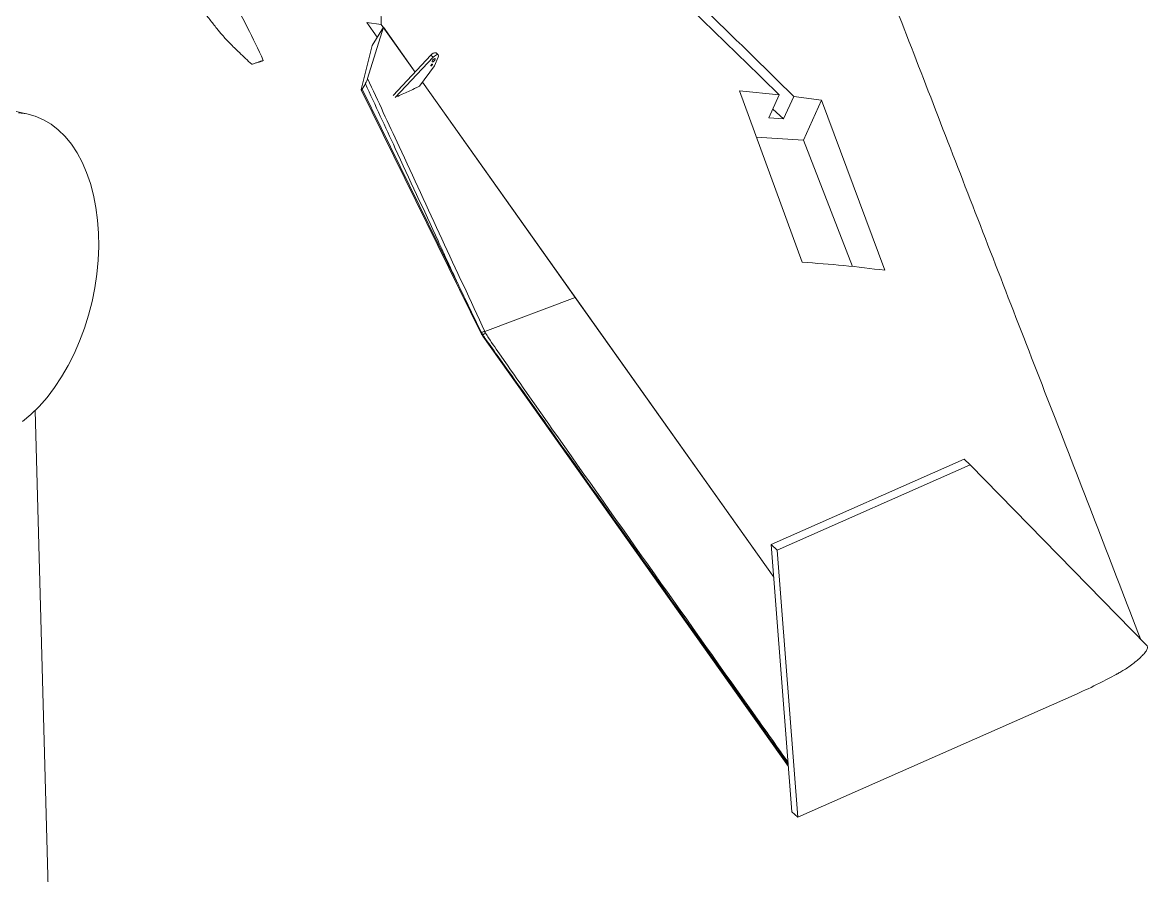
# Model space of a CAD drawing. Header units: inches. Extents: x 0 to 10.7, y 0 to 8.2.
# Drawn here: x 5.4601 to 5.5303, y 4.9721 to 5.0253 of the extents above; entities that cross this region are included whole.
import ezdxf

# ---------------------------------------------------------------- set-up
doc = ezdxf.new("R2010")
doc.units = ezdxf.units.IN
doc.header["$MEASUREMENT"] = 0

msp = doc.modelspace()

# ---------------------------------------------------------------- linework, layer by layer
at = {"color": 7, "linetype": 'Continuous', "lineweight": 15}
for p, q in [((5.481565791, 5.0252801715), (5.482218366, 5.0243610446)), ((5.481565791, 5.0252801715), (5.4824772473, 5.0251629476)), ((5.4824772473, 5.0251629476), (5.484585831, 5.022194367)), ((5.482602326, 5.0249868647), (5.4816200679, 5.0217856893)), ((5.4819052994, 5.0238507786), (5.482602326, 5.0249868647)), ((5.484585831, 5.022194367), (5.482602326, 5.0249868647)), ((5.4812318988, 5.0211780157), (5.4819052994, 5.0238507786)), ((5.4604446092, 5.0195641891), (5.4438713047, 5.0232683521)), ((5.4832062461, 5.0207337814), (5.4855729564, 5.0232394943)), ((5.4833500476, 5.0206060232), (5.4857158195, 5.0231107096)), ((5.4855729564, 5.0232394943), (5.4857158195, 5.0231107096)), ((5.4860273231, 5.0231134211), (5.4858033107, 5.0225789955)), ((5.4860300049, 5.0232622735), (5.4858871418, 5.0233910582)), ((5.4858033107, 5.0225789955), (5.4848485768, 5.0213064804)), ((5.4812205327, 5.0210735257), (5.4887282233, 5.0058630186)), ((5.4814816252, 5.0214594066), (5.4812720253, 5.0211177554)), ((5.4812720253, 5.0211177554), (5.4872153681, 5.0090766184)), ((5.484641745, 5.0212097238), (5.4846377084, 5.0212001901)), ((5.4848485768, 5.0213064804), (5.484641745, 5.0212097238)), ((5.4945739222, 5.0081325358), (5.4850375341, 5.0215583685)), ((5.4850375341, 5.0215583685), (5.5069479117, 4.9907116192)), ((5.5072991125, 5.0207742915), (5.5048075416, 5.021013364)), ((5.5048075416, 5.021013364), (5.5087215288, 5.0103408146)), ((5.4832062461, 5.0207337814), (5.4832188185, 5.0207224114)), ((5.4835214186, 5.0206856539), (5.4834808266, 5.0206666272)), ((5.4835212998, 5.0206854164), (5.4835214186, 5.0206856539)), ((5.5072991125, 5.0207742915), (5.5066427631, 5.019328075)), ((5.5081996042, 5.0206701193), (5.5075622167, 5.0192658008)), ((5.5099349809, 5.020439926), (5.5081996042, 5.0206701193)), ((5.5087987206, 5.0179363692), (5.5099349809, 5.020439926)), ((5.513880765, 5.0098373009), (5.5099349809, 5.020439926)), ((5.5075622167, 5.0192658008), (5.506892757, 5.0198789473)), ((5.5066427631, 5.019328075), (5.5075622167, 5.0192658008)), ((5.5087987206, 5.0179363692), (5.5058630707, 5.018135156)), ((5.5118621806, 5.0100652451), (5.5087987206, 5.0179363692)), ((5.4945739222, 5.0081325358), (5.4889348928, 5.0060086022)), ((5.4945739222, 5.0081325358), (5.5069479117, 4.9907116192)), ((5.4887225879, 5.0059388722), (5.4887230077, 5.0059378734)), ((5.4887230077, 5.0059378734), (5.4888035886, 5.0058035073)), ((5.4888035886, 5.0058035073), (5.4888037626, 5.0058032961)), ((5.4888108718, 5.0057256871), (5.5078639497, 4.9789015804)), ((5.4889293218, 5.0060203315), (5.4889348928, 5.0060086022)), ((5.4736606148, 4.5342253219), (5.460879291, 5.0010854492)), ((5.5067906844, 4.9927384793), (5.5188198416, 4.9980571084)), ((5.5188198416, 4.9980571084), (5.5191931712, 4.9977151547)), ((5.5071640179, 4.9923965271), (5.5191931712, 4.9977151547)), ((5.5191931712, 4.9977151547), (5.5301984473, 4.9864746127)), ((5.5067906844, 4.9927384793), (5.5071640179, 4.9923965271)), ((5.5080831133, 4.9760763317), (5.5067906844, 4.9927384793)), ((5.5084564429, 4.9757343781), (5.5071640179, 4.9923965271)), ((5.5301886372, 4.9864702594), (5.5301984473, 4.9864746127)), ((5.5301988591, 4.9864614002), (5.5301890496, 4.9864704461)), ((5.5258675358, 4.9834326444), (5.5084564429, 4.9757343781)), ((5.5080831133, 4.9760763317), (5.5084564429, 4.9757343781))]:
    msp.add_line(p, q, dxfattribs=at)
at = {"color": 7, "linetype": 'Continuous', "lineweight": 15, "flags": 128}
for points in [[(5.4857025276, 5.0228344139), (5.4856726024, 5.0228261009), (5.4856531828, 5.0228334172), (5.4856472621, 5.0228552044), (5.4856558139, 5.0228881476), (5.485677445, 5.02292726), (5.4857089769, 5.0229665015), (5.4857454655, 5.0229999634), (5.4857814082, 5.0230225852), (5.4858114175, 5.0230308377), (5.4858308371, 5.0230235214), (5.485836675, 5.0230017481), (5.4858281982, 5.0229687881), (5.4858064987, 5.0229297421), (5.4857750352, 5.0228904342), (5.4857385466, 5.0228569723), (5.4857025276, 5.0228344139)], [(5.4857158195, 5.0231107096), (5.4857873618, 5.0231783312), (5.4858600635, 5.0232313601), (5.4859275659, 5.023265266), (5.4859842531, 5.0232771981), (5.4860252055, 5.0232660979), (5.4860470223, 5.0232329252), (5.4860476893, 5.0231805949), (5.4860273231, 5.0231134211)], [(5.4855936412, 5.0225747316), (5.485575659, 5.022569761), (5.4855640207, 5.0225741468), (5.4855604864, 5.022587217), (5.485565629, 5.0226069876), (5.4855786485, 5.0226304246), (5.4855975126, 5.0226539754), (5.4856194389, 5.022674047), (5.4856410327, 5.0226876221), (5.485659015, 5.0226925927), (5.4856706533, 5.0226882068), (5.4856741876, 5.0226751367), (5.4856690449, 5.022655366), (5.4856560254, 5.0226319291), (5.4856371613, 5.0226083783), (5.4856152363, 5.02258826), (5.4855936412, 5.0225747316)], [(5.4598419474, 5.019651311), (5.4603775904, 5.0195785628), (5.4608977569, 5.0194343844), (5.4613988246, 5.0192198014), (5.4618772383, 5.0189362894), (5.4623296792, 5.0185859323), (5.4627529634, 5.0181711015), (5.4631441122, 5.017694765), (5.4635003911, 5.0171602194), (5.4638193064, 5.0165712303), (5.4640986071, 5.0159319386), (5.4643363352, 5.0152467854), (5.4645308374, 5.0145206341), (5.4646807401, 5.0137585491), (5.4647849944, 5.0129658832), (5.4648428619, 5.012148202), (5.4648539331, 5.0113112196), (5.4648181578, 5.0104608106), (5.4647357518, 5.0096029745), (5.4646073114, 5.0087436906), (5.4644337482, 5.0078889875), (5.4642162591, 5.0070448844), (5.4639563763, 5.0062172926), (5.4636559205, 5.0054119976), (5.4633170167, 5.0046346646), (5.4629420167, 5.0038907626), (5.4625335653, 5.0031854712), (5.4620945187, 5.0025237677), (5.461627964, 5.0019102928), (5.461137172, 5.001349333), (5.4606255812, 5.0008448378), (5.4600968003, 5.0004003262)]]:
    msp.add_lwpolyline(points, dxfattribs=at)
at = {"color": 7, "linetype": 'Continuous', "lineweight": 15}
for centre, radius, start, end in [((5.4858303557, 5.0231073451), 0.0002893402888909, 78.6816294259, 152.8239542874), ((5.4889291134, 5.00572152), 0.0002988114951733, 89.9600318034, 133.6104299935), ((5.4890597771, 5.0055714253), 0.0003456798311163, 103.3486576131, 137.8264634516)]:
    msp.add_arc(centre, radius, start, end, dxfattribs=at)
at = {"color": 8, "linetype": 'Continuous', "lineweight": 15}
for centre, radius, start, end in [((5.4888244328, 5.0059082935), 0.0001063364080685, 163.2877766784, 205.1770017317), ((5.4888854928, 5.0057716526), 8.76420481341e-05, 158.8350902587, 211.6325283719)]:
    msp.add_arc(centre, radius, start, end, dxfattribs=at)
at = {"color": 7, "linetype": 'Continuous', "lineweight": 15}
msp.add_ellipse((5.4813257598, 5.0213310357), major_axis=(0.0001008045516428524, 0.0002620443243692705), ratio=0.1496799513, start_param=2.250649936572563, end_param=3.821446263341808, dxfattribs=at)
for points, knots in [([(5.529828311405466, 4.986852609091558), (5.528936665879685, 4.989152782387555), (5.527158762432605, 4.993739230604461), (5.524514492000188, 5.000558968649301), (5.52191701163971, 5.007258318521628), (5.519381514493973, 5.013797865348709), (5.516908578219667, 5.020177273831592), (5.514498227718099, 5.026395978693928), (5.512150937975589, 5.032453578249376), (5.509866820552015, 5.038349321102145), (5.507645646204607, 5.044083563988474), (5.506187889945354, 5.047847729658354), (5.505469002985579, 5.049704013654619)], [0, 0, 0, 0, 0.1095768273188285, 0.2184915567646994, 0.3248977920867631, 0.4288032639070765, 0.5302126228447352, 0.629132849829235, 0.7255663844212479, 0.8195198235823241, 0.9109968868246051, 0.9999999999999999, 0.9999999999999999, 0.9999999999999999, 0.9999999999999999]), ([(5.484980815703229, 5.042612378625987), (5.486933931034755, 5.040824871948478), (5.490840448111192, 5.037249596465655), (5.496668104618057, 5.031813278827084), (5.502466951577277, 5.026310017999038), (5.506288547774341, 5.022550254925545), (5.508199604171301, 5.020670119269618)], [0, 0, 0, 0, 0.2498892993700507, 0.4998152436012304, 0.749873814739349, 1, 1, 1, 1]), ([(5.464596055482819, 5.040180007404243), (5.464779149256787, 5.039728228370218), (5.465147542877037, 5.038819226877219), (5.465831260501668, 5.037490897881752), (5.46668129753738, 5.036343742892464), (5.467571238399275, 5.035128833618748), (5.468503232495333, 5.033938542942006), (5.469391581052762, 5.032722108174827), (5.470449719849414, 5.031191679497673), (5.471647393072927, 5.029341373292829), (5.472965083909776, 5.027182247816241), (5.474114162942762, 5.025038928525415), (5.474789418429422, 5.023605151518606), (5.475115682918281, 5.022912390731755)], [0, 0, 0, 0, 0.0714038281126299, 0.1436679913672474, 0.2194242602489258, 0.2947884244437337, 0.3697571786435626, 0.4441771878793797, 0.5177359430805911, 0.6444395598757208, 0.7679983403542744, 0.8879033130511857, 0.9999999999999999, 0.9999999999999999, 0.9999999999999999, 0.9999999999999999]), ([(5.46374139251886, 5.038756972965876), (5.463837260780631, 5.038647582791346), (5.464052256160671, 5.038402262998209), (5.464335882904082, 5.038049416959292), (5.46459886149325, 5.037705501511158), (5.46482186719647, 5.037396174791738), (5.465141282549701, 5.036920817292202), (5.4655385404131, 5.036234689474905), (5.465980635144319, 5.035433352700762), (5.466388443494517, 5.034706997938335), (5.466745501375925, 5.034037650243189), (5.467105104778899, 5.033299141194658), (5.467470541124857, 5.032492076643374), (5.467866557013349, 5.031709704391658), (5.468287825862613, 5.03087949763579), (5.468766612313749, 5.029954824076212), (5.469384073252443, 5.028901622504866), (5.470082238571459, 5.027803830287989), (5.470738337590165, 5.026845030994068), (5.471311652189732, 5.026065416571117), (5.471775778598338, 5.025471985929149), (5.472177199057128, 5.024954193168743), (5.472587180621054, 5.024454669283538), (5.473058528441004, 5.023952753443094), (5.473671466800379, 5.023357986195379), (5.47413785157651, 5.022917742469244), (5.474393977550887, 5.02267597245639)], [0, 0, 0, 0, 0.0218368012515583, 0.0489714875109245, 0.0680259100122843, 0.0869532999693688, 0.106282857614006, 0.1540496942095587, 0.2059582161579016, 0.2434948023370679, 0.2792769835024292, 0.3197700861227262, 0.3663852704638353, 0.4119934646272136, 0.4511486576347087, 0.5068937822783818, 0.5699110843805403, 0.6371106315666709, 0.7066267785815484, 0.7514557747436986, 0.7893839712341447, 0.8274556878707345, 0.8555324953064645, 0.8934405971908588, 0.9414804421788392, 0.9999999999999999, 0.9999999999999999, 0.9999999999999999, 0.9999999999999999]), ([(5.507299112544959, 5.020774291458414), (5.505413081153831, 5.022614731021661), (5.501640533115447, 5.026296083673983), (5.497517175667254, 5.03018576991851), (5.495293344661349, 5.032261040603976), (5.494982959274539, 5.03255069107325)], [0, 0, 0, 0, 0.4624252152787914, 0.9249694077238603, 1, 1, 1, 1]), ([(5.482477247256452, 5.02516294759058), (5.482439412615933, 5.026079243567882), (5.482363706785971, 5.027912720680392), (5.482244506058658, 5.029660383170923), (5.482184876921404, 5.030534636280541)], [0, 0, 0, 0, 0.4997586122292284, 1, 1, 1, 1]), ([(5.474391931282919, 5.022677850173726), (5.474391384286516, 5.022677529651184), (5.474388463893629, 5.022675818393581), (5.474391323797003, 5.022675322994962), (5.474415655085732, 5.022680519029247), (5.474529156337446, 5.022717343248599), (5.474667918782353, 5.022763299934413), (5.474786109635862, 5.022801842281376), (5.474845853462838, 5.022821384185161), (5.474875208113195, 5.0228309186663), (5.474904157244005, 5.022840307144437), (5.474941916730162, 5.022852150469946), (5.475002070731391, 5.02287228000783), (5.47504363633904, 5.022885362771991), (5.475061855703411, 5.022890023405104), (5.475070568476579, 5.022892844259721), (5.475076634425086, 5.022894886001808), (5.475082959587445, 5.022897375359949), (5.475089635326221, 5.022900024732757), (5.475098745799054, 5.022904067022503), (5.475108713074886, 5.022908628700857), (5.475113444619503, 5.022911182591388), (5.475115682918281, 5.022912390731755)], [0, 0, 0, 0, 0.0043837207048491, 0.0234045173206227, 0.0567791837385111, 0.190573904262129, 0.4531784485730715, 0.5844053730668479, 0.6500071125745561, 0.6828745527611001, 0.6992353532359964, 0.7649099449912355, 0.8414414104587581, 0.9187644121491484, 0.9402213488470267, 0.94770484446489, 0.9553343657173395, 0.9601284646316777, 0.965021723543037, 0.9731593921674794, 0.9873028145027797, 1, 1, 1, 1]), ([(5.475115682918281, 5.022912390731755), (5.475116971395678, 5.022913233113933), (5.475119913418705, 5.022915156553005), (5.475111078073453, 5.022914299314289), (5.475095906875366, 5.022910434162364), (5.475087046784109, 5.022909044291633), (5.475085626061426, 5.022908821424756)], [0, 0, 0, 0, 0.1137250599439874, 0.2596721885756403, 0.8812878464005823, 1, 1, 1, 1]), ([(5.481481625175049, 5.021459406594144), (5.481487510679516, 5.02146945486162), (5.481500742457002, 5.021492045353251), (5.481525569654449, 5.021541044030012), (5.481559570707971, 5.021616915603572), (5.481593894909183, 5.021704320931994), (5.481611642019709, 5.021759494331571), (5.481620067909862, 5.021785689300244)], [0, 0, 0, 0, 0.0892921991793344, 0.2007465150557772, 0.376787392217338, 0.7041140320757879, 1, 1, 1, 1]), ([(5.481620067909862, 5.021785689300244), (5.482273532015833, 5.020376609486774), (5.483819245710806, 5.017043551182446), (5.486255204786427, 5.011788976739059), (5.488037949375252, 5.007943213407454), (5.488929321794958, 5.006020331471364)], [0, 0, 0, 0, 0.2680368662790208, 0.6340183816962514, 0.9999999999999999, 0.9999999999999999, 0.9999999999999999, 0.9999999999999999]), ([(5.487215368051579, 5.009076618390314), (5.486815605865858, 5.009939527559804), (5.485524986101137, 5.012725402935415), (5.483613288335555, 5.016852290072552), (5.482102355080462, 5.020117836755317), (5.481481625175049, 5.021459406594144)], [0, 0, 0, 0, 0.2091018730330053, 0.675078883935536, 1, 1, 1, 1]), ([(5.484637708357966, 5.02120019013774), (5.484385266564203, 5.021084104049597), (5.484007658926366, 5.020910460086463), (5.483629460821434, 5.020735449653532), (5.483504099254853, 5.020677438833927)], [0, 0, 0, 0, 0.6685293634598943, 1, 1, 1, 1]), ([(5.508721528768517, 5.010340814564092), (5.509590221153337, 5.01027566298131), (5.511328691618441, 5.010145278389018), (5.513029719744694, 5.009940002787418), (5.513880764963961, 5.00983730088809)], [0, 0, 0, 0, 0.4996877440570472, 1, 1, 1, 1]), ([(5.487215368051579, 5.009076618390314), (5.48721625242038, 5.009074778794982), (5.487262057159565, 5.008979499331958), (5.487486557107302, 5.008508793237508), (5.487987281579731, 5.007465546301619), (5.488445214180649, 5.00651476723466), (5.488722587903533, 5.005938872159894)], [0, 0, 0, 0, 0.0017632834621785, 0.0913269883409309, 0.4496089258030175, 1, 1, 1, 1]), ([(5.488728223343548, 5.005863018615396), (5.488746816916771, 5.005828329702084), (5.488771592730744, 5.005782106953355), (5.488803027855387, 5.005736953969077), (5.488810871775619, 5.005725687069044)], [0, 0, 0, 0, 0.7504727491735734, 1, 1, 1, 1]), ([(5.488803762622168, 5.005803296107867), (5.48887045982748, 5.005709774919401), (5.489205289248927, 5.005240285301643), (5.49061262099881, 5.003266661131771), (5.495772566180197, 4.996025644957794), (5.501787117265481, 4.987573389746523), (5.506728597402048, 4.980625551895971), (5.507852851267924, 4.979044824391845)], [0, 0, 0, 0, 0.0105000942561009, 0.0527119609957005, 0.2215602186840193, 0.8228943738899753, 1, 1, 1, 1]), ([(5.488934892833074, 5.006008602152219), (5.488934766943479, 5.006008516011236), (5.488934358166864, 5.0060082363025), (5.48893379302288, 5.00600658518804), (5.48893476229169, 5.005999659138866), (5.488944187547229, 5.005970917665973), (5.488960811626355, 5.005938811276127), (5.488977147669154, 5.005912336445797), (5.488979967843363, 5.005907765961094)], [0, 0, 0, 0, 0.0046356498872257, 0.0150524376029679, 0.0557907077866524, 0.2176953162793302, 0.8649467609087254, 0.9999999999999999, 0.9999999999999999, 0.9999999999999999, 0.9999999999999999]), ([(5.488979967843363, 5.005907765961093), (5.489042125825964, 5.005812924831367), (5.48935284570764, 5.005338826037077), (5.490734443482699, 5.003355762912514), (5.496294120112073, 4.995430234846146), (5.50229215306352, 4.986994080920462), (5.507207724478699, 4.980065158585893), (5.50784323008438, 4.979169358563264)], [0, 0, 0, 0, 0.0105847754146022, 0.0529119515589938, 0.2222209575476397, 0.8994454764843399, 1, 1, 1, 1]), ([(5.528303313134087, 4.984640832915957), (5.5283059500426, 4.984642267115437), (5.528313412772081, 4.984646326051386), (5.528337002011502, 4.984659134924327), (5.52839088336114, 4.984688043658138), (5.528524500401141, 4.984760664206091), (5.528838796579938, 4.98493873087265), (5.529314801856029, 4.985260544207302), (5.529786865782672, 4.985655070250797), (5.530061063852632, 4.985948220452332), (5.530170812423796, 4.98609279730974), (5.530205347841636, 4.986155884796149), (5.530221638855039, 4.986185644363311)], [0, 0, 0, 0, 0.0041613774410188, 0.0117771374937938, 0.0373527576865584, 0.0891061328333387, 0.2225925970194788, 0.5273850210730375, 0.80138026338819, 0.9103828261837098, 0.9577258747355493, 1, 1, 1, 1]), ([(5.530221638855039, 4.986185644363311), (5.530234042214066, 4.986215780969363), (5.530260133831479, 4.986279176118498), (5.530262675168434, 4.986391023185562), (5.530219550868004, 4.986437175294374), (5.530188637226241, 4.986470259419665)], [0, 0, 0, 0, 0.2041836661073907, 0.4295193009438431, 1, 1, 1, 1]), ([(5.528303313134087, 4.984640832915957), (5.527955748019759, 4.984454479760212), (5.527127022605876, 4.984010144037911), (5.526330183099625, 4.983644777330006), (5.525867535847469, 4.983432644394682)], [0, 0, 0, 0, 0.4193971953872333, 1, 1, 1, 1])]:
    msp.add_open_spline(points, degree=3, knots=knots, dxfattribs=at)

doc.saveas('drawing.dxf')
